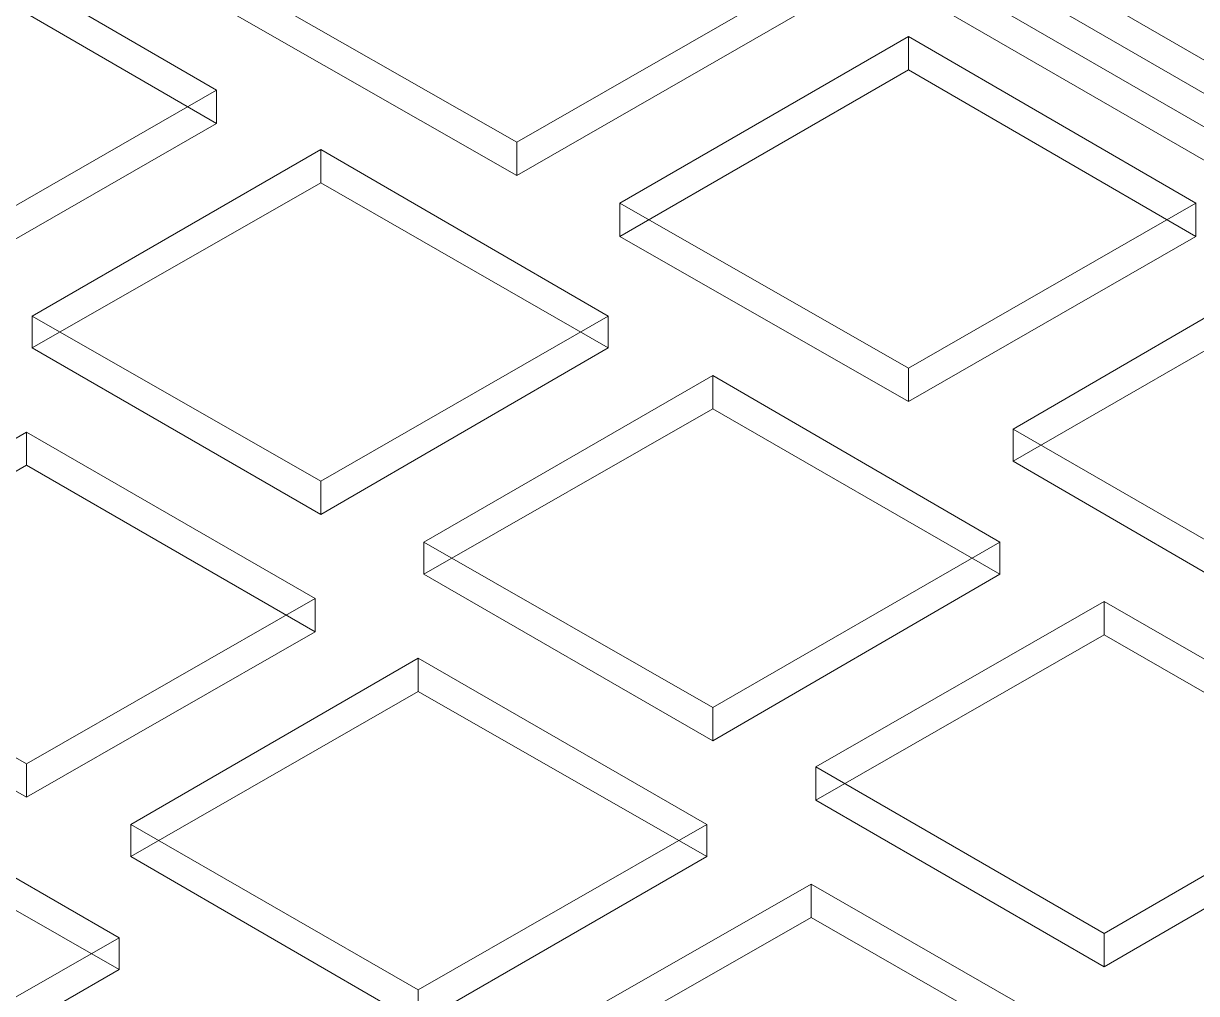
# Model space of a CAD drawing. Header units: millimetres. Extents: x 251 to 1800, y 172 to 1116.
# Drawn here: x 875.4 to 1088.8, y 633.7 to 810.2 of the extents above; entities that cross this region are included whole.
import ezdxf

# ---------------------------------------------------------------- set-up
doc = ezdxf.new("R2010")
doc.units = ezdxf.units.MM

msp = doc.modelspace()

# ---------------------------------------------------------------- linework, layer by layer
at = {"color": 8, "lineweight": 0, "true_color": 0x808080}
for points in [[(1172.335236, 756.152602), (969.883548, 872.917743)], [(1172.335236, 756.152602), (969.883548, 872.917743)], [(959.303602, 866.856315), (1161.782841, 750.091175)], [(959.303602, 866.856315), (1161.782841, 750.091175)], [(1172.335236, 750.091175), (969.883548, 866.856315)], [(1172.335236, 750.091175), (969.883548, 866.856315)], [(959.303602, 860.794887), (1161.782841, 744.029747)], [(959.303602, 860.794887), (1161.782841, 744.029747)], [(858.215517, 828.366249), (910.481556, 798.05911)], [(858.215517, 828.366249), (910.481556, 798.05911)], [(858.215517, 822.304821), (910.481556, 791.997682)], [(965.117062, 788.581241), (912.575504, 818.612861)], [(965.117062, 788.581241), (912.575504, 818.612861)], [(1017.383101, 818.612861), (965.117062, 788.581241)], [(1017.383101, 818.612861), (965.117062, 788.581241)], [(965.117062, 782.519813), (912.575504, 812.551433)], [(1017.383101, 812.551433), (965.117062, 782.519813)], [(983.852384, 777.505359), (1036.393942, 807.812498)], [(983.852384, 777.505359), (1036.393942, 807.812498)], [(1036.393942, 807.812498), (1088.659981, 777.505359)], [(1036.393942, 807.812498), (1088.659981, 777.505359)], [(1036.393942, 801.751071), (1036.393942, 807.812498)], [(1036.393942, 801.751071), (1036.393942, 807.812498)], [(983.852384, 771.443932), (1036.393942, 801.751071)], [(1036.393942, 801.751071), (1088.659981, 771.443932)], [(910.481556, 798.05911), (858.215517, 768.027491)], [(910.481556, 798.05911), (858.215517, 768.027491)], [(910.481556, 791.997682), (910.481556, 798.05911)], [(910.481556, 791.997682), (910.481556, 798.05911)], [(910.481556, 791.997682), (858.215517, 761.966063)], [(965.117062, 782.519813), (965.117062, 788.581241)], [(965.117062, 782.519813), (965.117062, 788.581241)], [(876.95084, 756.951609), (929.492398, 787.258748)], [(876.95084, 756.951609), (929.492398, 787.258748)], [(929.492398, 787.258748), (981.758436, 756.951609)], [(929.492398, 781.19732), (929.492398, 787.258748)], [(929.492398, 787.258748), (981.758436, 756.951609)], [(929.492398, 781.19732), (929.492398, 787.258748)], [(876.95084, 751.165701), (929.492398, 781.19732)], [(929.492398, 781.19732), (981.758436, 751.165701)], [(1036.393942, 747.47374), (983.852384, 777.505359)], [(1036.393942, 747.47374), (983.852384, 777.505359)], [(983.852384, 771.443932), (983.852384, 777.505359)], [(983.852384, 771.443932), (983.852384, 777.505359)], [(1088.659981, 777.505359), (1036.393942, 747.47374)], [(1088.659981, 777.505359), (1036.393942, 747.47374)], [(1088.659981, 771.443932), (1088.659981, 777.505359)], [(1088.659981, 771.443932), (1088.659981, 777.505359)], [(1036.393942, 741.412312), (983.852384, 771.443932)], [(1088.659981, 771.443932), (1036.393942, 741.412312)], [(1055.404784, 736.397858), (1107.670822, 766.704997)], [(1055.404784, 736.397858), (1107.670822, 766.704997)], [(1055.404784, 730.584398), (1107.670822, 760.643569)], [(929.492398, 726.919989), (876.95084, 756.951609)], [(929.492398, 726.919989), (876.95084, 756.951609)], [(876.95084, 751.165701), (876.95084, 756.951609)], [(876.95084, 751.165701), (876.95084, 756.951609)], [(981.758436, 756.951609), (929.492398, 726.919989)], [(981.758436, 756.951609), (929.492398, 726.919989)], [(981.758436, 751.165701), (981.758436, 756.951609)], [(981.758436, 751.165701), (981.758436, 756.951609)], [(929.492398, 720.858562), (876.95084, 751.165701)], [(981.758436, 751.165701), (929.492398, 720.858562)], [(1036.393942, 741.412312), (1036.393942, 747.47374)], [(1036.393942, 741.412312), (1036.393942, 747.47374)], [(948.22772, 715.844108), (1000.769278, 746.151247)], [(948.22772, 715.844108), (1000.769278, 746.151247)], [(1000.769278, 746.151247), (1053.035317, 715.844108)], [(1000.769278, 740.089819), (1000.769278, 746.151247)], [(1000.769278, 746.151247), (1053.035317, 715.844108)], [(1000.769278, 740.089819), (1000.769278, 746.151247)], [(948.22772, 710.030647), (1000.769278, 740.089819)], [(1000.769278, 740.089819), (1053.035317, 710.030647)], [(1107.670822, 706.338687), (1055.404784, 736.397858)], [(1107.670822, 706.338687), (1055.404784, 736.397858)], [(1055.404784, 730.584398), (1055.404784, 736.397858)], [(1055.404784, 730.584398), (1055.404784, 736.397858)], [(823.610275, 705.567232), (875.903866, 735.874371)], [(823.610275, 705.567232), (875.903866, 735.874371)], [(875.903866, 735.874371), (928.417872, 705.567232)], [(875.903866, 729.812944), (875.903866, 735.874371)], [(875.903866, 735.874371), (928.417872, 705.567232)], [(875.903866, 729.812944), (875.903866, 735.874371)], [(1107.670822, 700.277259), (1055.404784, 730.584398)], [(823.610275, 699.505805), (875.903866, 729.812944)], [(875.903866, 729.812944), (928.417872, 699.505805)], [(929.492398, 720.858562), (929.492398, 726.919989)], [(929.492398, 720.858562), (929.492398, 726.919989)], [(1000.769278, 685.784936), (948.22772, 715.844108)], [(1000.769278, 685.784936), (948.22772, 715.844108)], [(948.22772, 710.030647), (948.22772, 715.844108)], [(948.22772, 710.030647), (948.22772, 715.844108)], [(1053.035317, 715.844108), (1000.769278, 685.784936)], [(1053.035317, 715.844108), (1000.769278, 685.784936)], [(1053.035317, 710.030647), (1053.035317, 715.844108)], [(1053.035317, 710.030647), (1053.035317, 715.844108)], [(1000.769278, 679.723509), (948.22772, 710.030647)], [(1053.035317, 710.030647), (1000.769278, 679.723509)], [(875.903866, 675.508061), (823.610275, 705.567232)], [(875.903866, 675.508061), (823.610275, 705.567232)], [(928.417872, 705.567232), (875.903866, 675.508061)], [(928.417872, 705.567232), (875.903866, 675.508061)], [(928.417872, 699.505805), (928.417872, 705.567232)], [(928.417872, 699.505805), (928.417872, 705.567232)], [(1019.5046, 674.984574), (1072.018606, 705.043746)], [(1019.5046, 674.984574), (1072.018606, 705.043746)], [(1072.018606, 705.043746), (1124.312197, 674.984574)], [(1072.018606, 698.982318), (1072.018606, 705.043746)], [(1072.018606, 705.043746), (1124.312197, 674.984574)], [(1072.018606, 698.982318), (1072.018606, 705.043746)], [(875.903866, 669.446633), (823.610275, 699.505805)], [(928.417872, 699.505805), (875.903866, 669.446633)], [(1019.5046, 668.923146), (1072.018606, 698.982318)], [(1072.018606, 698.982318), (1124.312197, 668.923146)], [(894.887156, 664.459731), (947.180746, 694.76687)], [(894.887156, 664.459731), (947.180746, 694.76687)], [(947.180746, 694.76687), (999.694752, 664.459731)], [(947.180746, 688.705442), (947.180746, 694.76687)], [(947.180746, 694.76687), (999.694752, 664.459731)], [(947.180746, 688.705442), (947.180746, 694.76687)], [(894.887156, 658.646271), (947.180746, 688.705442)], [(947.180746, 688.705442), (999.694752, 658.646271)], [(1000.769278, 679.723509), (1000.769278, 685.784936)], [(1000.769278, 679.723509), (1000.769278, 685.784936)], [(875.903866, 669.446633), (875.903866, 675.508061)], [(875.903866, 669.446633), (875.903866, 675.508061)], [(1072.018606, 644.677435), (1019.5046, 674.984574)], [(1019.5046, 668.923146), (1019.5046, 674.984574)], [(1072.018606, 644.677435), (1019.5046, 674.984574)], [(1019.5046, 668.923146), (1019.5046, 674.984574)], [(1124.312197, 674.984574), (1072.018606, 644.677435)], [(1124.312197, 674.984574), (1072.018606, 644.677435)], [(840.25165, 674.185568), (892.793208, 643.878429)], [(840.25165, 674.185568), (892.793208, 643.878429)], [(840.25165, 668.12414), (892.793208, 638.092521)], [(1072.018606, 638.616008), (1019.5046, 668.923146)], [(1124.312197, 668.923146), (1072.018606, 638.616008)], [(947.180746, 634.40056), (894.887156, 664.459731)], [(947.180746, 634.40056), (894.887156, 664.459731)], [(894.887156, 658.646271), (894.887156, 664.459731)], [(894.887156, 658.646271), (894.887156, 664.459731)], [(999.694752, 664.459731), (947.180746, 634.40056)], [(999.694752, 664.459731), (947.180746, 634.40056)], [(999.694752, 658.646271), (999.694752, 664.459731)], [(999.694752, 658.646271), (999.694752, 664.459731)], [(947.180746, 628.339132), (894.887156, 658.646271)], [(999.694752, 658.646271), (947.180746, 628.339132)], [(966.164036, 623.600198), (1018.705594, 653.631817)], [(966.164036, 623.600198), (1018.705594, 653.631817)], [(1018.705594, 653.631817), (1070.971632, 623.600198)], [(1018.705594, 647.570389), (1018.705594, 653.631817)], [(1018.705594, 653.631817), (1070.971632, 623.600198)], [(1018.705594, 647.570389), (1018.705594, 653.631817)], [(966.164036, 617.53877), (1018.705594, 647.570389)], [(1018.705594, 647.570389), (1070.971632, 617.53877)], [(1072.018606, 638.616008), (1072.018606, 644.677435)], [(1072.018606, 638.616008), (1072.018606, 644.677435)], [(892.793208, 643.878429), (840.25165, 613.846809)], [(892.793208, 643.878429), (840.25165, 613.846809)], [(892.793208, 638.092521), (892.793208, 643.878429)], [(892.793208, 638.092521), (892.793208, 643.878429)], [(892.793208, 638.092521), (840.25165, 607.785382)], [(947.180746, 628.339132), (947.180746, 634.40056)], [(947.180746, 628.339132), (947.180746, 634.40056)]]:
    msp.add_lwpolyline(points, dxfattribs=at)
for points in [[(912.575504, 812.551433), (965.117062, 842.858572), (1017.383101, 812.551433), (965.117062, 782.519813)], [(805.673959, 791.997682), (858.215517, 822.304821), (910.481556, 791.997682), (858.215517, 761.966063)], [(1036.393942, 801.751071), (1088.659981, 771.443932), (1036.393942, 741.412312), (983.852384, 771.443932)], [(929.492398, 720.858562), (876.95084, 751.165701), (929.492398, 781.19732), (981.758436, 751.165701)], [(1107.670822, 760.643569), (1159.936861, 730.584398), (1107.670822, 700.277259), (1055.404784, 730.584398)], [(1000.769278, 679.723509), (948.22772, 710.030647), (1000.769278, 740.089819), (1053.035317, 710.030647)], [(928.417872, 699.505805), (875.903866, 669.446633), (823.610275, 699.505805), (875.903866, 729.812944)], [(1019.5046, 668.923146), (1072.018606, 698.982318), (1124.312197, 668.923146), (1072.018606, 638.616008)], [(999.694752, 658.646271), (947.180746, 628.339132), (894.887156, 658.646271), (947.180746, 688.705442)], [(892.793208, 638.092521), (840.25165, 607.785382), (787.985611, 638.092521), (840.25165, 668.12414)], [(1018.705594, 587.231631), (966.164036, 617.53877), (1018.705594, 647.570389), (1070.971632, 617.53877)]]:
    msp.add_lwpolyline(points, close=True, dxfattribs=at)

doc.saveas('drawing.dxf')
